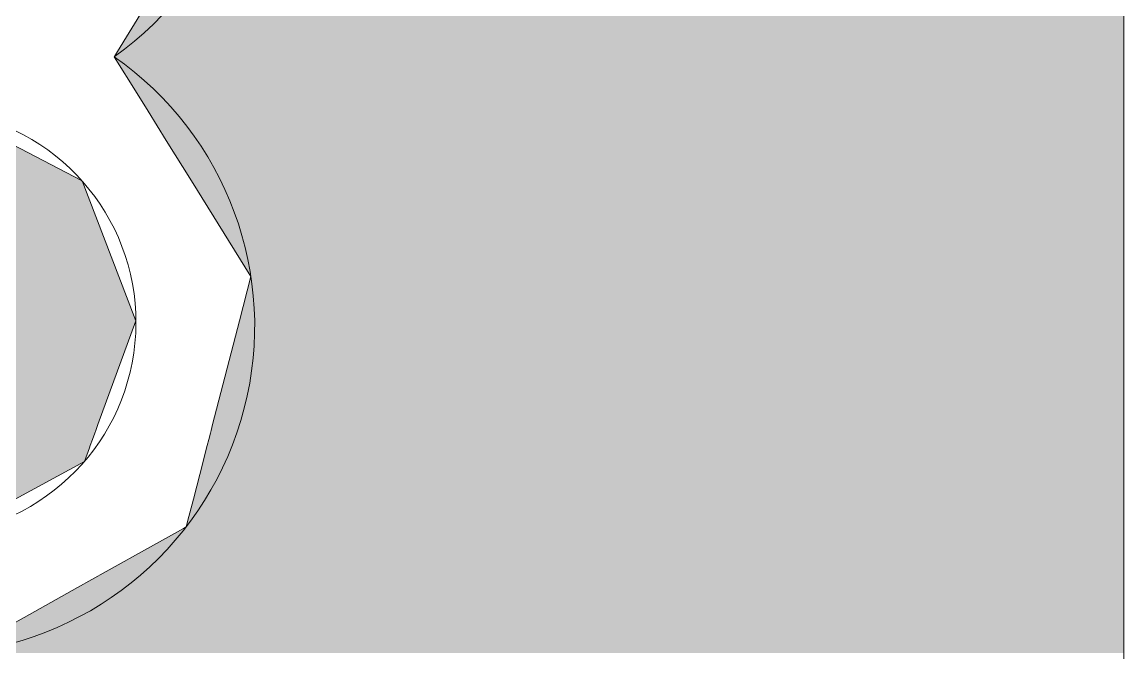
# Paper-space layout '1' of a CAD drawing. Header units: millimetres. Extents: x 1 to 31501, y 3 to 22278.
# Drawn here: x 16673.8 to 16878.8, y 2019 to 2136.4 of the extents above; entities that cross this region are included whole.
import ezdxf

# ---------------------------------------------------------------- set-up
doc = ezdxf.new("R2010")
doc.units = ezdxf.units.MM
doc.header["$MEASUREMENT"] = 0
doc.layers.add('NKB-LOGO', color=1, linetype='Continuous', lineweight=13)
doc.layers.add('NKB-SIGN', color=1, linetype='Continuous', lineweight=18)

# ---------------------------------------------------------------- blocks, each defined once
blk = doc.blocks.new('*U5')
at = {"layer": 'NKB-LOGO', "color": 1, "linetype": 'Continuous'}
for p, q in [((270.526, 158.111), (268.997, 155.636)), ((327.945, 158.111), (327.945, 155.636)), ((268.997, 155.636), (268.817, 155.344)), ((327.945, 155.636), (327.945, 155.344)), ((268.817, 155.344), (268.805, 155.326)), ((268.805, 155.326), (270.152, 153.161)), ((327.945, 155.344), (327.945, 155.326)), ((327.945, 155.326), (327.945, 153.161)), ((270.152, 153.161), (270.79, 152.136)), ((327.945, 153.161), (327.945, 152.136)), ((270.79, 152.136), (271.855, 150.424)), ((327.945, 152.136), (327.945, 150.424)), ((262.405, 150.424), (266.921, 148.054)), ((271.855, 150.424), (273.33, 148.054)), ((327.945, 150.424), (327.945, 148.054)), ((266.921, 148.054), (269.08, 142.457)), ((273.33, 148.054), (276.813, 142.457)), ((327.945, 148.054), (327.945, 142.457)), ((269.08, 142.457), (270.082, 139.859)), ((276.813, 142.457), (276.142, 139.859)), ((327.945, 142.457), (327.945, 139.859)), ((270.082, 139.859), (267.854, 133.779)), ((276.142, 139.859), (274.572, 133.779)), ((327.945, 139.859), (327.945, 133.779)), ((267.854, 133.779), (267.725, 133.426)), ((274.572, 133.779), (274.481, 133.426)), ((327.945, 133.779), (327.945, 133.426)), ((267.671, 133.279), (267.536, 132.91)), ((267.724, 133.423), (267.671, 133.279)), ((267.725, 133.426), (267.724, 133.423)), ((274.443, 133.279), (274.347, 132.91)), ((274.48, 133.423), (274.443, 133.279)), ((274.481, 133.426), (274.48, 133.423)), ((327.945, 133.426), (327.945, 133.423)), ((327.945, 133.423), (327.945, 133.279)), ((327.945, 133.279), (327.945, 132.91)), ((267.352, 132.41), (267.06, 131.612)), ((267.406, 132.556), (267.352, 132.41)), ((267.536, 132.91), (267.406, 132.557)), ((267.406, 132.557), (267.406, 132.556)), ((274.218, 132.41), (274.012, 131.612)), ((274.256, 132.556), (274.218, 132.41)), ((274.347, 132.91), (274.256, 132.557)), ((274.256, 132.557), (274.256, 132.556)), ((327.945, 132.91), (327.945, 132.557)), ((327.945, 132.557), (327.945, 132.556)), ((327.945, 132.556), (327.945, 132.41)), ((327.945, 132.41), (327.945, 131.612)), ((267.06, 131.612), (263.012, 129.399)), ((274.012, 131.612), (273.441, 129.399)), ((327.945, 131.612), (327.945, 129.399)), ((273.365, 129.106), (273.183, 128.401)), ((273.441, 129.399), (273.365, 129.107)), ((273.365, 129.107), (273.365, 129.106)), ((327.945, 129.399), (327.945, 129.107)), ((327.945, 129.107), (327.945, 129.106)), ((327.945, 129.106), (327.945, 128.401)), ((273.023, 127.782), (272.866, 127.694)), ((273.182, 128.398), (273.023, 127.782)), ((273.183, 128.401), (273.182, 128.398)), ((327.945, 128.401), (327.945, 128.398)), ((327.945, 128.398), (327.945, 127.782)), ((327.945, 127.782), (327.945, 127.694)), ((272.337, 127.399), (270.924, 126.611)), ((272.859, 127.69), (272.337, 127.399)), ((272.337, 127.399), (272.337, 127.399)), ((272.337, 127.399), (272.337, 127.399)), ((272.866, 127.694), (272.859, 127.69)), ((327.945, 127.694), (327.945, 127.69)), ((327.945, 127.69), (327.945, 127.399)), ((327.945, 127.399), (327.945, 127.399)), ((327.945, 127.399), (327.945, 127.399)), ((327.945, 127.399), (327.945, 126.611)), ((270.924, 126.611), (268.328, 125.163)), ((327.945, 126.611), (327.945, 125.163)), ((268.328, 125.163), (266.659, 124.232)), ((327.945, 125.163), (327.945, 124.232)), ((266.659, 124.232), (263.524, 122.484)), ((327.945, 124.232), (327.945, 122.484)), ((263.524, 122.484), (262.104, 121.692)), ((327.945, 122.484), (327.945, 121.692)), ((327.945, 121.692), (327.945, 121.659)), ((327.945, 121.659), (327.945, 121.428)), ((327.945, 121.428), (327.945, 121.19)), ((327.945, 121.19), (327.945, 120.654)), ((327.945, 120.654), (327.945, 120.399)), ((327.945, 120.399), (327.945, 120.399))]:
    blk.add_line(p, q, dxfattribs=at)
for points in [[(270.526, 158.111), (268.997, 155.636), (327.945, 155.636)], [(268.997, 155.636), (268.817, 155.344), (327.945, 155.344)], [(268.817, 155.344), (268.805, 155.326), (327.945, 155.326)], [(268.805, 155.326), (270.152, 153.161), (327.945, 153.161)], [(270.152, 153.161), (270.79, 152.136), (327.945, 152.136)], [(270.79, 152.136), (271.855, 150.424), (327.945, 150.424)], [(214.093, 150.424), (214.093, 148.054), (266.921, 148.054)], [(271.855, 150.424), (273.33, 148.054), (327.945, 148.054)], [(214.093, 148.054), (214.093, 142.457), (269.08, 142.457)], [(273.33, 148.054), (276.813, 142.457), (327.945, 142.457)], [(214.093, 142.457), (214.093, 139.859), (270.082, 139.859)], [(276.813, 142.457), (276.142, 139.859), (327.945, 139.859)], [(214.093, 139.859), (214.093, 133.779), (267.854, 133.779)], [(276.142, 139.859), (274.572, 133.779), (327.945, 133.779)], [(214.093, 133.779), (214.093, 133.426), (267.725, 133.426)], [(274.572, 133.779), (274.481, 133.426), (327.945, 133.426)], [(214.093, 133.426), (214.093, 133.423), (267.724, 133.423)], [(214.093, 133.423), (214.093, 133.279), (267.671, 133.279)], [(214.093, 133.279), (214.093, 132.91), (267.536, 132.91)], [(274.443, 133.279), (274.347, 132.91), (327.945, 132.91)], [(274.48, 133.423), (274.443, 133.279), (327.945, 133.279)], [(274.481, 133.426), (274.48, 133.423), (327.945, 133.423)], [(214.093, 132.91), (214.093, 132.557), (267.406, 132.557)], [(214.093, 132.557), (214.093, 132.556), (267.406, 132.556)], [(214.093, 132.556), (214.093, 132.41), (267.352, 132.41)], [(214.093, 132.41), (214.093, 131.612), (267.06, 131.612)], [(274.218, 132.41), (274.012, 131.612), (327.945, 131.612)], [(274.256, 132.556), (274.218, 132.41), (327.945, 132.41)], [(274.347, 132.91), (274.256, 132.557), (327.945, 132.557)], [(274.256, 132.557), (274.256, 132.556), (327.945, 132.556)], [(274.012, 131.612), (273.441, 129.399), (327.945, 129.399)], [(273.365, 129.106), (273.183, 128.401), (327.945, 128.401)], [(273.441, 129.399), (273.365, 129.107), (327.945, 129.107)], [(273.365, 129.107), (273.365, 129.106), (327.945, 129.106)], [(273.023, 127.782), (272.866, 127.694), (327.945, 127.694)], [(273.182, 128.398), (273.023, 127.782), (327.945, 127.782)], [(273.183, 128.401), (273.182, 128.398), (327.945, 128.398)], [(272.337, 127.399), (270.924, 126.611), (327.945, 126.611)], [(272.859, 127.69), (272.337, 127.399), (327.945, 127.399)], [(272.337, 127.399), (272.337, 127.399), (327.945, 127.399)], [(272.337, 127.399), (272.337, 127.399), (327.945, 127.399)], [(272.337, 127.399), (327.945, 127.399), (327.945, 127.399)], [(272.866, 127.694), (272.859, 127.69), (327.945, 127.69)], [(270.924, 126.611), (268.328, 125.163), (327.945, 125.163)], [(268.328, 125.163), (266.659, 124.232), (327.945, 124.232)], [(266.659, 124.232), (263.524, 122.484), (327.945, 122.484)], [(263.524, 122.484), (262.104, 121.692), (327.945, 121.692)], [(261.631, 121.428), (261.203, 121.19), (327.945, 121.19)], [(262.045, 121.659), (261.631, 121.428), (327.945, 121.428)], [(262.104, 121.692), (262.045, 121.659), (327.945, 121.659)], [(261.203, 121.19), (260.243, 120.654), (327.945, 120.654)], [(194.054, 120.399), (327.945, 120.399), (259.786, 120.399)], [(260.243, 120.654), (259.786, 120.399), (327.945, 120.399)], [(259.786, 120.399), (259.786, 120.399), (327.945, 120.399)], [(259.786, 120.399), (327.945, 120.399), (327.945, 120.399)]]:
    blk.add_solid(points, dxfattribs=at)
at = {"layer": 'NKB-LOGO', "color": 1, "linetype": 'Continuous', "extrusion": (0, 0, -1)}
for points in [[(-270.526, 158.111), (-327.945, 158.111), (-327.945, 155.636)], [(-268.997, 155.636), (-327.945, 155.636), (-327.945, 155.344)], [(-268.805, 155.326), (-327.945, 155.326), (-327.945, 153.161)], [(-268.817, 155.344), (-327.945, 155.344), (-327.945, 155.326)], [(-270.152, 153.161), (-327.945, 153.161), (-327.945, 152.136)], [(-270.79, 152.136), (-327.945, 152.136), (-327.945, 150.424)], [(-214.093, 150.424), (-262.405, 150.424), (-266.921, 148.054)], [(-271.855, 150.424), (-327.945, 150.424), (-327.945, 148.054)], [(-214.093, 148.054), (-266.921, 148.054), (-269.08, 142.457)], [(-273.33, 148.054), (-327.945, 148.054), (-327.945, 142.457)], [(-214.093, 142.457), (-269.08, 142.457), (-270.082, 139.859)], [(-276.813, 142.457), (-327.945, 142.457), (-327.945, 139.859)], [(-214.093, 139.859), (-270.082, 139.859), (-267.854, 133.779)], [(-276.142, 139.859), (-327.945, 139.859), (-327.945, 133.779)], [(-214.093, 133.779), (-267.854, 133.779), (-267.725, 133.426)], [(-274.572, 133.779), (-327.945, 133.779), (-327.945, 133.426)], [(-214.093, 133.426), (-267.725, 133.426), (-267.724, 133.423)], [(-214.093, 133.423), (-267.724, 133.423), (-267.671, 133.279)], [(-214.093, 133.279), (-267.671, 133.279), (-267.536, 132.91)], [(-274.443, 133.279), (-327.945, 133.279), (-327.945, 132.91)], [(-274.48, 133.423), (-327.945, 133.423), (-327.945, 133.279)], [(-274.481, 133.426), (-327.945, 133.426), (-327.945, 133.423)], [(-214.093, 132.91), (-267.536, 132.91), (-267.406, 132.557)], [(-214.093, 132.557), (-267.406, 132.557), (-267.406, 132.556)], [(-214.093, 132.556), (-267.406, 132.556), (-267.352, 132.41)], [(-214.093, 132.41), (-267.352, 132.41), (-267.06, 131.612)], [(-274.218, 132.41), (-327.945, 132.41), (-327.945, 131.612)], [(-274.256, 132.557), (-327.945, 132.557), (-327.945, 132.556)], [(-274.256, 132.556), (-327.945, 132.556), (-327.945, 132.41)], [(-274.347, 132.91), (-327.945, 132.91), (-327.945, 132.557)], [(-214.093, 131.612), (-267.06, 131.612), (-263.012, 129.399)], [(-274.012, 131.612), (-327.945, 131.612), (-327.945, 129.399)], [(-273.365, 129.107), (-327.945, 129.107), (-327.945, 129.106)], [(-273.365, 129.106), (-327.945, 129.106), (-327.945, 128.401)], [(-273.441, 129.399), (-327.945, 129.399), (-327.945, 129.107)], [(-273.023, 127.782), (-327.945, 127.782), (-327.945, 127.694)], [(-273.182, 128.398), (-327.945, 128.398), (-327.945, 127.782)], [(-273.183, 128.401), (-327.945, 128.401), (-327.945, 128.398)], [(-272.337, 127.399), (-327.945, 127.399), (-327.945, 127.399)], [(-272.337, 127.399), (-327.945, 127.399), (-327.945, 126.611)], [(-272.859, 127.69), (-327.945, 127.69), (-327.945, 127.399)], [(-272.866, 127.694), (-327.945, 127.694), (-327.945, 127.69)], [(-270.924, 126.611), (-327.945, 126.611), (-327.945, 125.163)], [(-268.328, 125.163), (-327.945, 125.163), (-327.945, 124.232)], [(-266.659, 124.232), (-327.945, 124.232), (-327.945, 122.484)], [(-263.524, 122.484), (-327.945, 122.484), (-327.945, 121.692)], [(-261.631, 121.428), (-327.945, 121.428), (-327.945, 121.19)], [(-262.045, 121.659), (-327.945, 121.659), (-327.945, 121.428)], [(-262.104, 121.692), (-327.945, 121.692), (-327.945, 121.659)], [(-261.203, 121.19), (-327.945, 121.19), (-327.945, 120.654)], [(-260.243, 120.654), (-327.945, 120.654), (-327.945, 120.399)]]:
    blk.add_solid(points, dxfattribs=at)
blk = doc.blocks.new('22222')
at = {"layer": 'NKB-LOGO'}
blk.add_lwpolyline([(327.945, 847.763), (0, 724.25), (0, 76.628), (327.945, 76.628), (327.945, 847.763)], close=True, dxfattribs=at)
at = {"layer": 'NKB-LOGO', "color": 1}
blk.add_lwpolyline([(259.758, 190.399), (209.093, 190.399, 0.414214), (207.093, 188.399), (207.093, 122.399, 0.414214), (209.093, 120.399), (259.786, 120.399, 0.694461), (268.805, 155.326, 0.690518)], format="xyb", close=True, dxfattribs=at)
blk.add_arc((257.605, 139.754), 12.477, 276.69024, 82.92012, dxfattribs=at)
at = {"layer": 'NKB-LOGO', "color": 1, "linetype": 'Continuous'}
blk.add_blockref('*U5', (0, 0), dxfattribs=at)

psp = doc.layouts.new('1')

# ---------------------------------------------------------------- block references
at = {"layer": 'NKB-SIGN', "xscale": 3.176814373185165, "yscale": 3.176814373185165, "zscale": 3.176814373185165}
psp.add_blockref('22222', (15836.96, 1636.55), dxfattribs=at)

doc.saveas('drawing.dxf')
